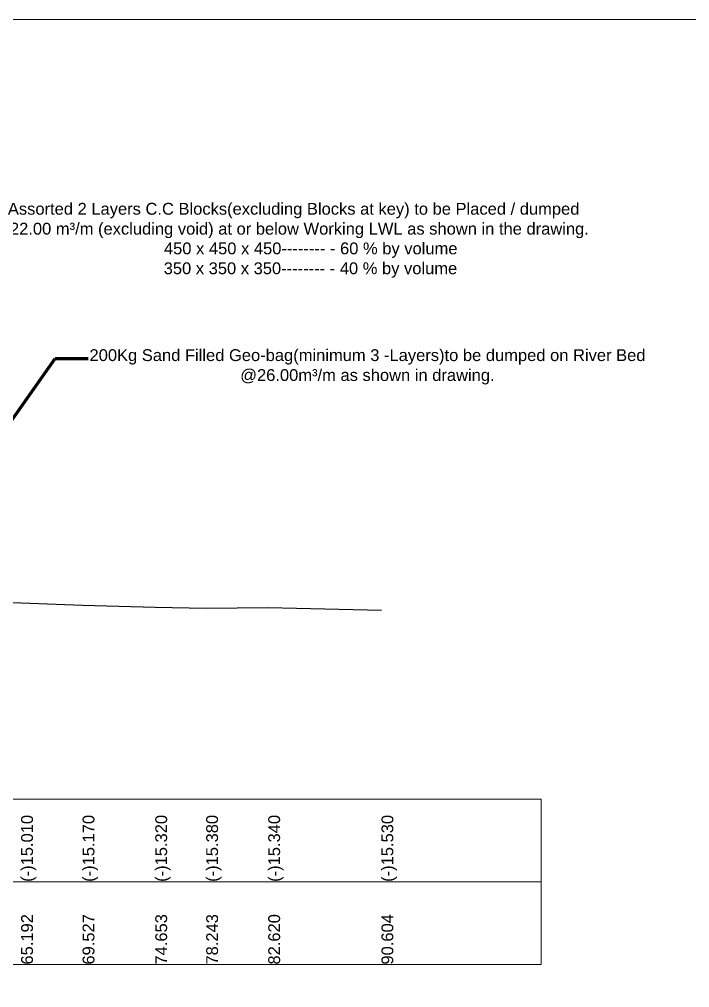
# Model space of a CAD drawing. Header units: inches. Extents: x 91231 to 269365, y -29123 to -11572.
# Drawn here: x 212674 to 215510, y -20583 to -16485 of the extents above; entities that cross this region are included whole.
import ezdxf

# ---------------------------------------------------------------- set-up
doc = ezdxf.new("R2010")
doc.units = ezdxf.units.IN
doc.header["$LTSCALE"] = 7
doc.header["$MEASUREMENT"] = 0
for name, color, linetype, lineweight in [('Cross section Data Border', 7, 'Continuous', 9), ('Cross Section Labels', 7, 'Continuous', 9), ('Existing_Bed_Level for Xsection', 7, 'Continuous', 25), ('Long Section Labels', 7, 'Continuous', 9)]:
    doc.layers.add(name, color=color, linetype=linetype, lineweight=lineweight)
doc.styles.get("Standard").update_dxf_attribs({"font": 'arial.ttf'})
doc.dimstyles.get("Standard").update_dxf_attribs({"dimtxt": 0.18, "dimasz": 0.18, "dimexe": 0.18, "dimexo": 0.0625, "dimgap": 0.09, "dimtad": 0, "dimtih": 1, "dimtoh": 1, "dimdec": 4, "dimzin": 0, "dimdsep": 46, "dimtxsty": 'Standard', "dimcen": 0.09, "dimadec": 0, "dimazin": 0, "dimtfac": 1, "dimtdec": 4, "dimtofl": 0, "dimtmove": 0, "dimatfit": 3, "dimfxl": 1, "dimtolj": 1, "dimtzin": 0, "dimarcsym": 0})

msp = doc.modelspace()

# ---------------------------------------------------------------- linework, layer by layer
at = {"layer": 'Cross section Data Border'}
msp.add_lwpolyline([(208652.30409, -19785.14958), (214882.06082, -19785.14958), (214882.06082, -20485.14958), (208652.30409, -20485.14958)], close=True, dxfattribs=at)
msp.add_lwpolyline([(208652.30409, -20135.14958), (214882.06082, -20135.14958)], dxfattribs=at)
at = {"layer": 'Cross Section Labels'}
msp.add_lwpolyline([(208552.30409, -16485.14958), (218552.30409, -16485.14958), (218552.30409, -23556.14958), (208552.30409, -23556.14958)], close=True, dxfattribs=at)
at = {"layer": 'Existing_Bed_Level for Xsection'}
msp.add_lwpolyline([(212382.47818, -18949.74958), (212681.52125, -18953.94958), (212941.6182, -18963.54958), (213249.15151, -18972.54958), (213464.59244, -18976.14958), (213727.17642, -18973.74958), (214206.21172, -18985.14958)], dxfattribs=at)

# ---------------------------------------------------------------- texts
at = {"layer": 'Cross Section Labels'}
for s, p in [(' Assorted 2 Layers C.C Blocks(excluding Blocks at key) to be Placed / dumped', (212606.01757, -17311.72564)), ('@22.00 m³/m (excluding void) at or below Working LWL as shown in the drawing.', (212563.43571, -17395.97985)), ('450 x 450 x 450-------- - 60 %%% by volume', (213285.80562, -17479.35025)), ('350 x 350 x 350-------- - 40 %%% by volume', (213284.78243, -17563.53624)), ('200Kg Sand Filled Geo-bag(minimum 3 -Layers)to be dumped on River Bed', (212970.86425, -17931.08216)), ('@26.00m³/m as shown in drawing.', (213608.70531, -18015.33637))]:
    msp.add_text(s, height=50, dxfattribs=at).set_placement(p)
at = {"layer": 'Long Section Labels', "char_height": 50, "attachment_point": 1, "rotation": 90}
for s, insert in [('(-)15.010', (212681.52125, -20135.14958)), ('(-)15.170', (212941.6182, -20135.14958)), ('(-)15.320', (213249.15151, -20135.14958)), ('(-)15.380', (213464.59244, -20135.14958)), ('(-)15.340', (213727.17642, -20135.14958)), ('(-)15.530', (214206.21172, -20135.14958)), ('65.192', (212681.52125, -20485.14958)), ('69.527', (212941.6182, -20485.14958)), ('74.653', (213249.15151, -20485.14958)), ('78.243', (213464.59244, -20485.14958)), ('82.620', (213727.17642, -20485.14958)), ('90.604', (214206.21172, -20485.14958))]:
    msp.add_mtext(s, dxfattribs=dict(at, insert=insert))

# ---------------------------------------------------------------- leaders
at = {"color": 0, "linetype": 'Continuous', "lineweight": -3, "ltscale": 0.5}
msp.add_leader([(212114.6244, -18926.70694), (212826.0724, -17921.0057), (212964.58779, -17921.0057)], dimstyle='Standard', override={"dimtxt": 0.9, "dimasz": 0.7, "dimclrd": 7, "dimclre": 7, "dimclrt": 7, "dimlwd": 65535, "dimlwe": 65535}, dxfattribs=at)

doc.saveas('drawing.dxf')
